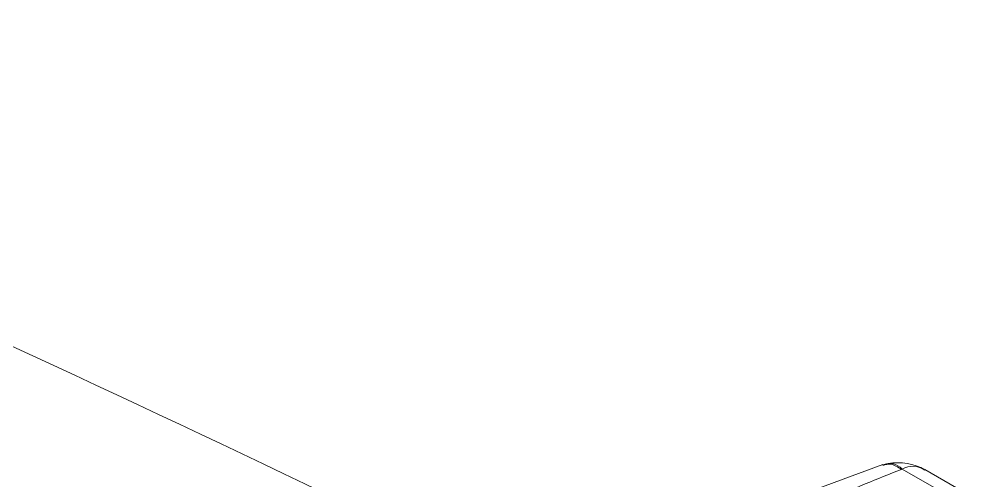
# Model space of a CAD drawing. Extents: x 8 to 113, y 2 to 87.
# Drawn here: x 18.009 to 19.875, y 72.276 to 73.182 of the extents above; entities that cross this region are included whole.
import ezdxf

# ---------------------------------------------------------------- set-up
doc = ezdxf.new("R2010")
doc.units = 0
doc.header["$MEASUREMENT"] = 0
doc.layers.add('OBJECT', color=7, linetype='CONTINUOUS')

msp = doc.modelspace()

# ---------------------------------------------------------------- linework, layer by layer
at = {"layer": 'OBJECT', "linetype": 'Continuous', "lineweight": 15}
for p, q in [((19.7155, 72.3105), (19.7069, 72.3087)), ((19.7435, 72.2996), (19.8288, 72.2504)), ((19.8746, 72.2484), (19.7879, 72.2984))]:
    msp.add_line(p, q, dxfattribs=at)
at = {"layer": 'OBJECT', "linetype": 'Continuous', "lineweight": 15, "flags": 128}
msp.add_lwpolyline([(19.7052, 72.3082), (19.5442, 72.249), (19.3882, 72.1705)], dxfattribs=at)
at = {"layer": 'OBJECT', "linetype": 'Continuous', "lineweight": 15}
for centre, radius, start, end in [((4.3487, 42.6713), 32.8386, 63.22805, 68.29786), ((-1.1176, 36.2041), 40.0707, 59.87557, 64.41388), ((-0.9339, 36.5071), 39.6978, 59.85862, 64.45012), ((19.7343, 72.2006), 0.1115, 61.1274, 99.4744), ((19.7641, 72.2629), 0.0421, 55.7798, 119.3091)]:
    msp.add_arc(centre, radius, start, end, dxfattribs=at)
for points, knots in [([(19.7418, 72.2989), (19.7347, 72.3035), (19.7221, 72.3116), (19.7105, 72.3082), (19.7055, 72.3068)], [0, 0, 0, 0, 0.562751, 1, 1, 1, 1]), ([(19.7435, 72.2996), (19.7377, 72.3043), (19.7282, 72.312), (19.7192, 72.3098), (19.7157, 72.3089)], [0, 0, 0, 0, 0.612668, 1, 1, 1, 1])]:
    msp.add_open_spline(points, degree=3, knots=knots, dxfattribs=at)
for points, degree in [([(19.4559, 72.1638), (19.5039, 72.1902), (19.5997, 72.2431), (19.6944, 72.2803), (19.7418, 72.2989)], 3), ([(19.7418, 72.2989), (19.7435, 72.2996)], 1)]:
    msp.add_open_spline(points, degree=degree, dxfattribs=at)

doc.saveas('drawing.dxf')
